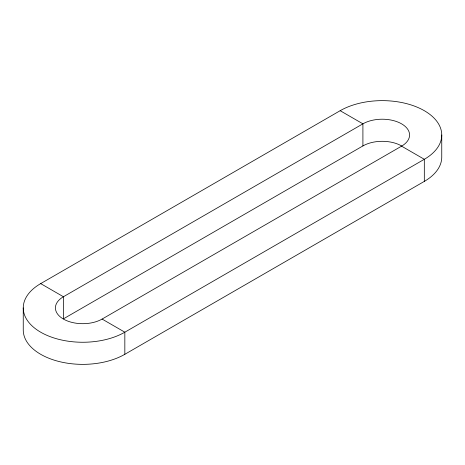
<?xml version="1.0" encoding="UTF-8"?>
<svg xmlns="http://www.w3.org/2000/svg" width="465" height="465" viewBox="0 0 465 465"><rect width="100%" height="100%" fill="white"/><g stroke="black" fill="none" stroke-linecap="round" stroke-linejoin="round"><path stroke-width="0.7" d="M401.574 146.155A27.342 15.787 0 0 0 401.574 123.835A27.342 15.787 0 0 0 362.909 123.835L63.426 296.74A27.342 15.787 0 0 0 63.426 319.066A27.342 15.787 0 0 0 102.091 319.066L401.574 146.155L424.318 159.292L124.835 332.196A59.508 34.358 0 0 1 40.682 332.196A59.508 34.358 0 0 1 40.682 283.609L340.165 110.699A59.508 34.358 0 0 1 424.318 110.699A59.508 34.358 0 0 1 424.318 159.292L424.318 181.391L124.835 354.301A59.508 34.358 0 0 1 59.985 361.747A59.508 34.358 0 0 1 23.25 330.005L23.25 307.9M401.574 145.934A27.342 15.787 0 0 0 362.909 145.934L63.426 318.845L63.426 296.74L40.682 283.609M340.165 110.699L362.909 123.835L362.909 145.934M102.091 319.066L124.835 332.196L124.835 354.301M441.75 134.995L441.75 157.1A59.508 34.358 0 0 1 424.318 181.391"/></g></svg>
